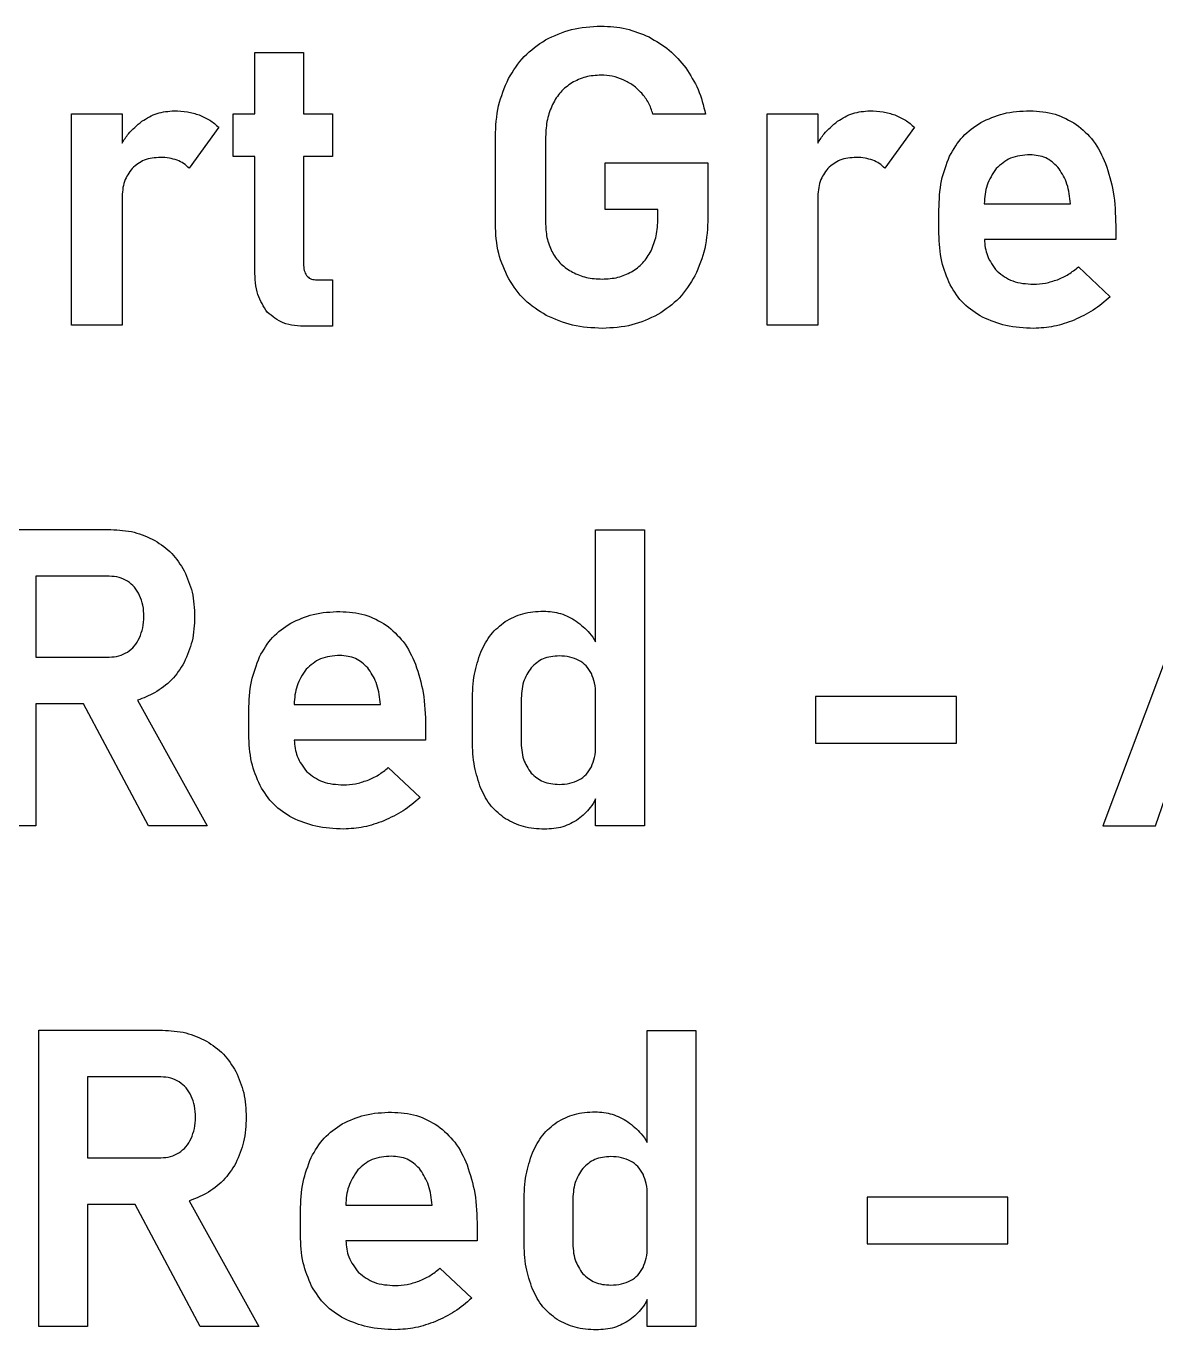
# Model space of a CAD drawing. Extents: x -56 to 56, y -81 to 81.
# Drawn here: x -30.53 to -14.32, y 36.91 to 55.62 of the extents above; entities that cross this region are included whole.
import ezdxf

# ---------------------------------------------------------------- set-up
doc = ezdxf.new("R2010")
doc.units = 0
doc.layers.get('0').update_dxf_attribs({"linetype": 'CONTINUOUS'})

msp = doc.modelspace()

# ---------------------------------------------------------------- linework, layer by layer
at = {"color": 7}
for points in [[(-27.247939, 52.116308), (-27.247939, 53.750251), (-27.560696, 53.750251), (-27.560696, 54.361149), (-27.247939, 54.361149), (-27.247939, 55.243889), (-26.549349, 55.243889), (-26.549349, 54.361149), (-26.134286, 54.361149), (-26.134286, 53.750251), (-26.549349, 53.750251), (-26.549349, 52.212769)], [(-29.153714, 53.145195), (-29.153714, 51.327108), (-29.881534, 51.327108), (-29.881534, 54.361149), (-29.153714, 54.361149), (-29.153714, 53.94068)], [(-20.779402, 54.358228), (-21.533527, 54.358228)], [(-19.168846, 53.145195), (-19.168846, 51.327108), (-19.896667, 51.327108), (-19.896667, 54.361149), (-19.168846, 54.361149), (-19.168846, 53.94068)], [(-27.765302, 54.168236), (-28.192057, 53.580717)], [(-17.780435, 54.168236), (-18.20719, 53.580717)], [(-23.79591, 52.779824), (-23.79591, 54.033777)], [(-23.073935, 54.033777), (-23.073935, 52.779824)], [(-21.463377, 52.990277), (-22.217502, 52.990277), (-22.217502, 53.659638), (-20.744326, 53.659638), (-20.744326, 52.873358)], [(-21.463377, 52.861666), (-21.463377, 52.990277)], [(-17.429678, 52.642444), (-17.429678, 52.984432)], [(-16.778483, 53.072122), (-15.541439, 53.072122), (-15.544363, 53.107196)], [(-14.89254, 52.759363), (-14.89254, 52.560602), (-16.77696, 52.560602)], [(-15.427446, 52.165999), (-14.971456, 51.736324)], [(-26.376891, 51.981852), (-26.134286, 51.981852), (-26.134286, 51.312491), (-26.508426, 51.312491)], [(-28.931943, 45.948757), (-27.933373, 44.142444), (-28.772268, 44.142444), (-29.704899, 45.896227), (-30.391594, 45.896227), (-30.391594, 44.142444), (-31.090184, 44.142444), (-31.090184, 48.395366), (-29.315938, 48.395366)], [(-22.356345, 46.786522), (-22.356345, 48.392443), (-21.657755, 48.392443), (-21.657755, 44.142444), (-22.356345, 44.142444)], [(-29.336399, 47.726006), (-30.391594, 47.726006), (-30.391594, 46.565587), (-29.336399, 46.565587)], [(-22.356345, 45.285325), (-22.356345, 46.033607)], [(-26.68297, 45.887458), (-25.445926, 45.887458), (-25.44885, 45.922535)], [(-24.124744, 45.36717), (-24.124744, 45.945917)], [(-23.426153, 45.940073), (-23.426153, 45.36717)], [(-27.334165, 45.45778), (-27.334165, 45.799769)], [(-24.797027, 45.574702), (-24.797027, 45.375939), (-26.681447, 45.375939)], [(-25.331931, 44.981335), (-24.875946, 44.551661)], [(-22.356345, 44.142444), (-22.356345, 44.532616)], [(-28.190972, 38.764093), (-27.192402, 36.95778), (-28.031294, 36.95778), (-28.963928, 38.711566), (-29.650622, 38.711566), (-29.650622, 36.95778), (-30.349213, 36.95778), (-30.349213, 41.210705), (-28.574966, 41.210705)], [(-21.615371, 39.601858), (-21.615371, 41.207784), (-20.916781, 41.207784), (-20.916781, 36.95778), (-21.615371, 36.95778)], [(-28.595427, 40.541345), (-29.650622, 40.541345), (-29.650622, 39.380926), (-28.595427, 39.380926)], [(-25.941998, 38.702797), (-24.704954, 38.702797), (-24.707878, 38.737872)], [(-23.38377, 38.182503), (-23.38377, 38.761256)], [(-22.685179, 38.755409), (-22.685179, 38.182503)], [(-21.615371, 38.100665), (-21.615371, 38.848946)], [(-26.593194, 38.273116), (-26.593194, 38.615105)], [(-24.056055, 38.390038), (-24.056055, 38.191272), (-25.940475, 38.191272)], [(-24.590959, 37.796677), (-24.134974, 37.366997)], [(-21.615371, 36.95778), (-21.615371, 37.347952)]]:
    msp.add_lwpolyline(points, dxfattribs=at)
for points in [[(-11.374745, 44.142444), (-12.970686, 48.392443), (-13.47928, 48.392443), (-15.075226, 44.142444), (-14.321098, 44.142444), (-14.041756, 44.949185), (-12.406035, 44.949185), (-12.12595, 44.142444), (-11.374745, 44.142444), (-11.374745, 44.142444)], [(-19.202461, 45.332093), (-17.179766, 45.332093), (-17.179766, 46.001453), (-19.202461, 46.001453), (-19.202461, 45.332093), (-19.202461, 45.332093)], [(-18.461489, 38.147434), (-16.438794, 38.147434), (-16.438794, 38.816792), (-18.461489, 38.816792), (-18.461489, 38.147434), (-18.461489, 38.147434)]]:
    msp.add_lwpolyline(points, close=True, dxfattribs=at)
for points in [[(-23.075395, 55.423651), (-22.95385, 55.481176), (-22.832305, 55.538702), (-22.704544, 55.571626)], [(-22.704544, 55.571626), (-22.567431, 55.606957), (-22.423158, 55.613956), (-22.278886, 55.620952)], [(-22.278886, 55.620952), (-22.15757, 55.614885), (-22.036254, 55.608817), (-21.919725, 55.581859)], [(-21.919725, 55.581859), (-21.807007, 55.555782), (-21.698768, 55.51018), (-21.590528, 55.464573)], [(-23.380117, 55.185794), (-23.291858, 55.277824), (-23.183626, 55.350739), (-23.075395, 55.423651)], [(-21.590528, 55.464573), (-21.489913, 55.406842), (-21.389298, 55.349107), (-21.301884, 55.275676)], [(-21.301884, 55.275676), (-21.213779, 55.201663), (-21.139085, 55.111702), (-21.064391, 55.021741)], [(-23.607378, 54.866826), (-23.538458, 54.97969), (-23.469538, 55.092553), (-23.380117, 55.185794)], [(-21.064391, 55.021741), (-20.999313, 54.921304), (-20.934235, 54.820866), (-20.887184, 54.71264)], [(-23.748777, 54.478802), (-23.717306, 54.611768), (-23.662342, 54.739299), (-23.607378, 54.866826)], [(-22.501764, 54.889111), (-22.569231, 54.870823), (-22.633051, 54.838867), (-22.696872, 54.806905)], [(-22.278886, 54.916514), (-22.354546, 54.912507), (-22.430206, 54.908499), (-22.501764, 54.889111)], [(-22.117758, 54.900075), (-22.170356, 54.910912), (-22.224621, 54.913735), (-22.278886, 54.916529)], [(-21.961744, 54.850748), (-22.013181, 54.869939), (-22.064619, 54.889113), (-22.117758, 54.900075)], [(-21.818518, 54.770002), (-21.86275, 54.801797), (-21.912247, 54.826271), (-21.961744, 54.850748)], [(-22.85727, 54.674639), (-22.904633, 54.62249), (-22.940324, 54.55978), (-22.976015, 54.49707)], [(-22.696872, 54.806905), (-22.754023, 54.766149), (-22.811174, 54.725396), (-22.85727, 54.674639)], [(-21.695752, 54.659294), (-21.7349, 54.698664), (-21.774048, 54.738031), (-21.818518, 54.770002)], [(-21.59893, 54.521183), (-21.625651, 54.570228), (-21.660702, 54.614762), (-21.695752, 54.659294)], [(-20.887184, 54.71264), (-20.838266, 54.600115), (-20.808834, 54.479172), (-20.779402, 54.358228)], [(-23.79591, 54.033777), (-23.789393, 54.184247), (-23.782879, 54.334716), (-23.748777, 54.478802)], [(-22.976014, 54.49707), (-23.00456, 54.425973), (-23.033106, 54.354872), (-23.049454, 54.281136)], [(-21.533527, 54.358228), (-21.55232, 54.414176), (-21.571112, 54.470124), (-21.59893, 54.521183)], [(-28.870188, 54.254463), (-28.798407, 54.298369), (-28.72663, 54.342271), (-28.648773, 54.367361)], [(-28.648773, 54.367361), (-28.571636, 54.392225), (-28.488536, 54.398606), (-28.405432, 54.404995)], [(-28.405432, 54.404995), (-28.341853, 54.40302), (-28.278274, 54.40079), (-28.216171, 54.390009)], [(-28.216171, 54.390009), (-28.158569, 54.380018), (-28.102238, 54.362549), (-28.045907, 54.345071)], [(-28.045907, 54.345077), (-27.994153, 54.322866), (-27.942399, 54.300629), (-27.895376, 54.270906)], [(-27.895376, 54.270906), (-27.848942, 54.241557), (-27.807122, 54.204897), (-27.765302, 54.168236)], [(-23.049454, 54.281136), (-23.067271, 54.200773), (-23.070604, 54.117275), (-23.073934, 54.033777)], [(-18.885319, 54.254463), (-18.81354, 54.298369), (-18.74176, 54.342271), (-18.663902, 54.367361)], [(-18.663902, 54.367361), (-18.586768, 54.392225), (-18.503667, 54.398606), (-18.420567, 54.404995)], [(-18.420567, 54.404995), (-18.356988, 54.40302), (-18.293408, 54.40079), (-18.231306, 54.390009)], [(-18.231306, 54.390009), (-18.173704, 54.380018), (-18.117373, 54.362549), (-18.061042, 54.345071)], [(-18.061042, 54.345077), (-18.009287, 54.322866), (-17.957532, 54.300629), (-17.910509, 54.270906)], [(-17.910509, 54.270906), (-17.864075, 54.241557), (-17.822255, 54.204897), (-17.780435, 54.168236)], [(-16.829007, 54.238385), (-16.722902, 54.286944), (-16.616798, 54.335504), (-16.505653, 54.363345)], [(-16.505653, 54.363345), (-16.38228, 54.394248), (-16.252697, 54.399622), (-16.123113, 54.404995)], [(-16.123113, 54.404995), (-16.0001, 54.398194), (-15.877087, 54.391392), (-15.762491, 54.356402)], [(-15.762491, 54.356402), (-15.656213, 54.323961), (-15.557174, 54.267288), (-15.458135, 54.210617)], [(-29.153714, 53.94068), (-29.125858, 53.987334), (-29.096041, 54.032355), (-29.061641, 54.073604)], [(-29.061641, 54.073604), (-29.005843, 54.140511), (-28.938017, 54.197486), (-28.870188, 54.254463)], [(-19.168846, 53.94068), (-19.140999, 53.987334), (-19.111173, 54.032355), (-19.076774, 54.073604)], [(-19.076774, 54.073604), (-19.020977, 54.140511), (-18.953148, 54.197486), (-18.885319, 54.254463)], [(-17.087691, 54.03378), (-17.013767, 54.113366), (-16.921387, 54.175876), (-16.829007, 54.238385)], [(-15.458135, 54.210617), (-15.370627, 54.136178), (-15.283118, 54.061742), (-15.214796, 53.97276)], [(-17.276223, 53.753175), (-17.219842, 53.852689), (-17.163461, 53.952206), (-17.087691, 54.03378)], [(-15.214796, 53.97276), (-15.140468, 53.875961), (-15.088847, 53.761955), (-15.037226, 53.647945)], [(-28.601275, 53.735635), (-28.682371, 53.730809), (-28.763471, 53.726011), (-28.834746, 53.696538)], [(-28.474856, 53.725771), (-28.516303, 53.73308), (-28.558789, 53.73435), (-28.601275, 53.735649)], [(-28.364513, 53.696174), (-28.401013, 53.707689), (-28.437513, 53.719175), (-28.474856, 53.725771)], [(-18.616404, 53.735635), (-18.697503, 53.730809), (-18.778602, 53.726011), (-18.849878, 53.696538)], [(-18.489985, 53.725771), (-18.531433, 53.73308), (-18.573919, 53.73435), (-18.616404, 53.735649)], [(-18.379645, 53.696174), (-18.416144, 53.707689), (-18.452644, 53.719175), (-18.489985, 53.725771)], [(-17.391314, 53.401687), (-17.365643, 53.521476), (-17.320934, 53.637325), (-17.276223, 53.753175)], [(-16.400792, 53.724309), (-16.476841, 53.691348), (-16.542583, 53.63384), (-16.608324, 53.576334)], [(-16.123113, 53.773636), (-16.21988, 53.767201), (-16.316646, 53.760795), (-16.400792, 53.724309)], [(-15.897312, 53.72979), (-15.965391, 53.76056), (-16.044252, 53.767097), (-16.123113, 53.773636)], [(-15.722665, 53.598257), (-15.777634, 53.649399), (-15.832602, 53.70054), (-15.897312, 53.72979)], [(-29.009027, 53.579255), (-29.051168, 53.519105), (-29.093307, 53.458952), (-29.117541, 53.392551)], [(-28.834746, 53.696538), (-28.897998, 53.670376), (-28.953511, 53.624823), (-29.009027, 53.579255)], [(-28.270248, 53.647581), (-28.299356, 53.667224), (-28.331936, 53.681696), (-28.364513, 53.696174)], [(-28.192057, 53.580717), (-28.217031, 53.604621), (-28.242009, 53.628531), (-28.270248, 53.647581)], [(-19.02416, 53.579255), (-19.066299, 53.519105), (-19.108439, 53.458952), (-19.132674, 53.392551)], [(-18.849878, 53.696538), (-18.913129, 53.670376), (-18.968644, 53.624823), (-19.02416, 53.579255)], [(-18.285379, 53.647581), (-18.314489, 53.667224), (-18.347067, 53.681696), (-18.379645, 53.696174)], [(-18.20719, 53.580717), (-18.232164, 53.604621), (-18.257141, 53.628531), (-18.285379, 53.647581)], [(-16.608324, 53.576334), (-16.65852, 53.499113), (-16.708717, 53.421894), (-16.737666, 53.337749)], [(-15.603552, 53.387801), (-15.632703, 53.461944), (-15.677685, 53.530101), (-15.722665, 53.598257)], [(-15.037226, 53.647945), (-14.995082, 53.513528), (-14.952937, 53.379109), (-14.928713, 53.241653)], [(-29.117541, 53.392551), (-29.145594, 53.315682), (-29.149655, 53.23044), (-29.153714, 53.145195)], [(-19.132674, 53.392551), (-19.160727, 53.315682), (-19.164787, 53.23044), (-19.168846, 53.145195)], [(-17.429678, 52.984432), (-17.425038, 53.125202), (-17.420396, 53.265974), (-17.391314, 53.401687)], [(-16.737666, 53.337749), (-16.766428, 53.254147), (-16.774216, 53.163708), (-16.778483, 53.072122)], [(-15.544362, 53.107196), (-15.556672, 53.203538), (-15.56898, 53.299878), (-15.603552, 53.387801)], [(-14.928713, 53.241653), (-14.900854, 53.083569), (-14.896696, 52.921466), (-14.89254, 52.759363)], [(-23.748045, 52.359646), (-23.782403, 52.495132), (-23.789156, 52.63748), (-23.79591, 52.779824)], [(-23.073935, 52.779824), (-23.07041, 52.704567), (-23.066885, 52.629307), (-23.048724, 52.557679)], [(-21.487856, 52.610657), (-21.469709, 52.692166), (-21.466542, 52.776917), (-21.463378, 52.861666)], [(-20.744326, 52.873358), (-20.750806, 52.72281), (-20.757288, 52.572258), (-20.791094, 52.427972)], [(-21.561298, 52.395454), (-21.532758, 52.466309), (-21.504217, 52.537167), (-21.487856, 52.610657)], [(-17.389488, 52.243825), (-17.419611, 52.372916), (-17.424645, 52.50768), (-17.429678, 52.642444)], [(-23.048724, 52.557679), (-23.031893, 52.491294), (-23.002494, 52.428028), (-22.973093, 52.364763)], [(-21.680042, 52.221538), (-21.632638, 52.272225), (-21.596968, 52.33384), (-21.561298, 52.395454)], [(-20.791094, 52.427972), (-20.82232, 52.294701), (-20.876858, 52.166775), (-20.931396, 52.03885)], [(-16.77696, 52.560602), (-16.771741, 52.479712), (-16.76236, 52.400354), (-16.734378, 52.327859)], [(-26.549349, 52.212769), (-26.548445, 52.179252), (-26.547542, 52.145736), (-26.538387, 52.114482)], [(-23.604455, 51.993545), (-23.660275, 52.113602), (-23.716095, 52.233656), (-23.748045, 52.359646)], [(-22.973094, 52.364763), (-22.935863, 52.3086), (-22.898632, 52.252438), (-22.851424, 52.206555)], [(-22.851424, 52.206555), (-22.803763, 52.160231), (-22.745933, 52.124388), (-22.688102, 52.088543)], [(-21.840441, 52.094388), (-21.783279, 52.133329), (-21.726118, 52.172273), (-21.680042, 52.221538)], [(-17.268915, 51.907317), (-17.315763, 52.017982), (-17.362612, 52.128647), (-17.389488, 52.243825)], [(-16.734378, 52.327859), (-16.703287, 52.24731), (-16.649228, 52.175234), (-16.59517, 52.103154)], [(-27.203364, 51.76738), (-27.2404, 51.876642), (-27.24417, 51.996474), (-27.247939, 52.116308)], [(-26.538387, 52.114482), (-26.531004, 52.089252), (-26.518253, 52.06552), (-26.505504, 52.041773)], [(-26.505503, 52.041773), (-26.488669, 52.024304), (-26.471834, 52.006834), (-26.45143, 51.996832)], [(-22.688102, 52.088543), (-22.622804, 52.059994), (-22.557505, 52.031447), (-22.489343, 52.015101)], [(-22.489343, 52.015101), (-22.415579, 51.997405), (-22.338463, 51.994019), (-22.261348, 51.990632)], [(-22.261348, 51.990621), (-22.185071, 51.99429), (-22.108794, 51.99793), (-22.036281, 52.016557)], [(-22.036281, 52.016557), (-21.96883, 52.033885), (-21.904635, 52.064128), (-21.840441, 52.094383)], [(-20.931396, 52.03885), (-20.999975, 51.925546), (-21.068555, 51.812242), (-21.157927, 51.718787)], [(-16.59517, 52.103154), (-16.523349, 52.049094), (-16.451528, 51.995032), (-16.371197, 51.963951)], [(-15.729971, 51.981852), (-15.675344, 52.005615), (-15.620717, 52.029359), (-15.570307, 52.060042)], [(-15.570307, 52.060042), (-15.519872, 52.090739), (-15.473659, 52.128368), (-15.427446, 52.165999)], [(-26.45143, 51.996832), (-26.429366, 51.986023), (-26.403129, 51.983935), (-26.376891, 51.981846)], [(-23.373904, 51.692842), (-23.463405, 51.780086), (-23.53393, 51.886817), (-23.604455, 51.993545)], [(-17.072346, 51.638402), (-17.149961, 51.715942), (-17.209438, 51.81163), (-17.268915, 51.907317)], [(-16.371197, 51.963951), (-16.278516, 51.928089), (-16.174507, 51.92282), (-16.070499, 51.917548)], [(-16.070499, 51.917548), (-16.012897, 51.92037), (-15.955295, 51.923136), (-15.899138, 51.933634)], [(-15.899138, 51.933634), (-15.841743, 51.944359), (-15.785857, 51.963107), (-15.729971, 51.981861)], [(-27.069635, 51.515638), (-27.121493, 51.59724), (-27.173352, 51.678839), (-27.203364, 51.76738)], [(-23.065166, 51.468871), (-23.174488, 51.536946), (-23.28381, 51.605023), (-23.373904, 51.692842)], [(-21.157927, 51.718787), (-21.246216, 51.626464), (-21.354797, 51.553515), (-21.463377, 51.480563)], [(-14.971456, 51.736324), (-15.050602, 51.668388), (-15.129748, 51.600451), (-15.216622, 51.544504)], [(-26.840183, 51.36328), (-26.923099, 51.397438), (-26.996367, 51.456538), (-27.069635, 51.515638)], [(-22.690296, 51.329662), (-22.818891, 51.360641), (-22.942029, 51.414755), (-23.065166, 51.468871)], [(-21.463377, 51.480563), (-21.585293, 51.423035), (-21.707208, 51.365507), (-21.835327, 51.332586)], [(-16.804163, 51.442565), (-16.899566, 51.501832), (-16.99497, 51.561098), (-17.072346, 51.638402)], [(-15.216622, 51.544504), (-15.302776, 51.489021), (-15.39653, 51.445333), (-15.490284, 51.401643)], [(-26.508426, 51.312491), (-26.623787, 51.317063), (-26.739148, 51.321664), (-26.840183, 51.36328)], [(-22.261348, 51.283262), (-22.406448, 51.289753), (-22.551549, 51.296244), (-22.690296, 51.329662)], [(-21.835327, 51.332586), (-21.972587, 51.297316), (-22.116967, 51.290289), (-22.261348, 51.283262)], [(-16.468751, 51.323086), (-16.583517, 51.349728), (-16.69384, 51.396145), (-16.804163, 51.442565)], [(-16.070499, 51.283262), (-16.205122, 51.288201), (-16.339744, 51.29314), (-16.468751, 51.323086)], [(-15.779295, 51.312858), (-15.874493, 51.293752), (-15.972496, 51.288503), (-16.070499, 51.283262)], [(-15.490284, 51.401643), (-15.585623, 51.367118), (-15.680963, 51.332594), (-15.779295, 51.312858)], [(-29.315938, 48.395366), (-29.201429, 48.389863), (-29.08692, 48.384388), (-28.977971, 48.356634)], [(-28.977971, 48.356634), (-28.87647, 48.330783), (-28.779795, 48.285619), (-28.683117, 48.240449)], [(-28.683117, 48.240449), (-28.597067, 48.183209), (-28.511017, 48.125968), (-28.440877, 48.053378)], [(-28.440877, 48.053378), (-28.370005, 47.980034), (-28.315375, 47.891018), (-28.260746, 47.802005)], [(-29.196462, 47.708104), (-29.241242, 47.720776), (-29.288822, 47.723401), (-29.336399, 47.725997)], [(-28.260746, 47.802005), (-28.217285, 47.701627), (-28.173825, 47.601252), (-28.148944, 47.496554)], [(-29.074793, 47.654395), (-29.114521, 47.675279), (-29.154247, 47.696158), (-29.196462, 47.708104)], [(-28.975044, 47.567801), (-29.003597, 47.600713), (-29.039196, 47.627555), (-29.074793, 47.654395)], [(-28.900876, 47.451248), (-28.923031, 47.492315), (-28.945182, 47.533378), (-28.975044, 47.567801)], [(-28.854849, 47.309485), (-28.865093, 47.357793), (-28.882986, 47.404521), (-28.900882, 47.451248)], [(-28.148944, 47.496554), (-28.122074, 47.383481), (-28.116874, 47.265371), (-28.111675, 47.147258)], [(-28.839496, 47.147258), (-28.841471, 47.201964), (-28.843645, 47.25667), (-28.854849, 47.309485)], [(-26.733494, 47.053724), (-26.627389, 47.102283), (-26.521285, 47.15084), (-26.410141, 47.178681)], [(-26.410141, 47.178681), (-26.286766, 47.209584), (-26.157182, 47.214958), (-26.027598, 47.220334)], [(-26.027598, 47.220334), (-25.904585, 47.213533), (-25.781572, 47.206731), (-25.666976, 47.171738)], [(-25.666976, 47.171738), (-25.560698, 47.139297), (-25.461659, 47.082627), (-25.36262, 47.025954)], [(-23.655608, 47.075647), (-23.5732, 47.11953), (-23.490793, 47.163416), (-23.403136, 47.188547)], [(-23.403136, 47.188547), (-23.307775, 47.215895), (-23.206201, 47.221034), (-23.104627, 47.226179)], [(-23.104627, 47.226179), (-23.020827, 47.220252), (-22.937028, 47.214326), (-22.858731, 47.190371)], [(-22.858731, 47.190371), (-22.780671, 47.166495), (-22.708081, 47.124726), (-22.635491, 47.082954)], [(-28.9038, 46.841806), (-28.885766, 46.888901), (-28.867727, 46.935995), (-28.85703, 46.984667)], [(-28.85703, 46.984667), (-28.845403, 47.037618), (-28.842439, 47.09244), (-28.839504, 47.147258)], [(-28.111675, 47.147258), (-28.116882, 47.028378), (-28.122089, 46.909497), (-28.149309, 46.79577)], [(-26.992178, 46.849116), (-26.918254, 46.928703), (-26.825874, 46.991212), (-26.733494, 47.053724)], [(-25.36262, 47.025954), (-25.275113, 46.951518), (-25.187605, 46.877079), (-25.119283, 46.7881)], [(-23.857655, 46.890769), (-23.800692, 46.960757), (-23.72815, 47.018201), (-23.655608, 47.075647)], [(-22.635491, 47.082954), (-22.567665, 47.028985), (-22.49984, 46.975015), (-22.444401, 46.910499)], [(-28.977968, 46.724156), (-28.948007, 46.75889), (-28.925904, 46.800348), (-28.9038, 46.841806)], [(-28.149309, 46.79577), (-28.174435, 46.690784), (-28.218323, 46.590186), (-28.26221, 46.48959)], [(-27.18071, 46.568511), (-27.124329, 46.668025), (-27.067948, 46.76754), (-26.992178, 46.849116)], [(-25.119283, 46.7881), (-25.044956, 46.6913), (-24.993335, 46.577291), (-24.941713, 46.463282)], [(-24.004903, 46.637198), (-23.961774, 46.726516), (-23.918644, 46.815834), (-23.857655, 46.890769)], [(-22.444401, 46.910499), (-22.411493, 46.872202), (-22.382949, 46.830187), (-22.356345, 46.786522)], [(-29.198655, 46.58348), (-29.156668, 46.595418), (-29.117194, 46.616305), (-29.077717, 46.63719)], [(-29.077717, 46.637198), (-29.042095, 46.66415), (-29.006475, 46.691111), (-28.977968, 46.724156)], [(-26.027598, 46.588972), (-26.124365, 46.582537), (-26.221132, 46.576131), (-26.305279, 46.539645)], [(-25.801797, 46.545126), (-25.869875, 46.575897), (-25.948737, 46.582436), (-26.027598, 46.588972)], [(-24.094782, 46.320421), (-24.074727, 46.427798), (-24.039815, 46.532499), (-24.004903, 46.637198)], [(-29.336399, 46.565587), (-29.289564, 46.568409), (-29.242726, 46.570949), (-29.198655, 46.58348)], [(-28.26221, 46.48959), (-28.317238, 46.400589), (-28.372268, 46.31159), (-28.443434, 46.238215)], [(-27.295802, 46.217026), (-27.270133, 46.336815), (-27.225421, 46.452662), (-27.18071, 46.568511)], [(-26.305279, 46.539645), (-26.381328, 46.506682), (-26.44707, 46.449176), (-26.512811, 46.39167)], [(-25.62715, 46.413593), (-25.682118, 46.464735), (-25.737087, 46.515879), (-25.801797, 46.545126)], [(-25.508041, 46.203138), (-25.537192, 46.27728), (-25.582171, 46.345437), (-25.62715, 46.413593)], [(-24.941713, 46.463282), (-24.899569, 46.328865), (-24.857424, 46.194448), (-24.8332, 46.056994)], [(-23.282928, 46.413593), (-23.324621, 46.347757), (-23.366314, 46.281923), (-23.390345, 46.21045)], [(-23.110473, 46.540743), (-23.174048, 46.512433), (-23.228488, 46.463013), (-23.282928, 46.413593)], [(-22.879557, 46.583124), (-22.960185, 46.577452), (-23.040812, 46.571751), (-23.110473, 46.540743)], [(-22.725372, 46.567046), (-22.775192, 46.579125), (-22.827375, 46.581129), (-22.879557, 46.583133)], [(-22.59603, 46.51882), (-22.63852, 46.53756), (-22.681009, 46.556296), (-22.725372, 46.567046)], [(-22.492995, 46.439899), (-22.52256, 46.470772), (-22.559295, 46.494794), (-22.59603, 46.51882)], [(-22.417729, 46.331749), (-22.440354, 46.370151), (-22.46298, 46.408556), (-22.492995, 46.439899)], [(-28.443434, 46.238215), (-28.513789, 46.165678), (-28.599915, 46.10841), (-28.68604, 46.051144)], [(-27.334165, 45.799769), (-27.329523, 45.940538), (-27.324883, 46.081311), (-27.295802, 46.217026)], [(-26.512811, 46.39167), (-26.563008, 46.314449), (-26.613204, 46.23723), (-26.642153, 46.153083)], [(-24.124744, 45.945917), (-24.121205, 46.071913), (-24.117663, 46.197908), (-24.094782, 46.320421)], [(-22.37169, 46.195831), (-22.38196, 46.242223), (-22.399844, 46.286986), (-22.417728, 46.331749)], [(-28.68604, 46.051144), (-28.767049, 46.013196), (-28.848061, 45.975246), (-28.931943, 45.948757)], [(-26.642153, 46.153083), (-26.670914, 46.069483), (-26.678703, 45.979045), (-26.68297, 45.887458)], [(-25.448849, 45.922535), (-25.46116, 46.018875), (-25.47347, 46.115214), (-25.508041, 46.203138)], [(-24.8332, 46.056994), (-24.805339, 45.898908), (-24.801183, 45.736805), (-24.797027, 45.574702)], [(-23.390345, 46.21045), (-23.418867, 46.12562), (-23.42251, 46.032845), (-23.426153, 45.940073)], [(-22.356345, 46.033607), (-22.35818, 46.08838), (-22.360028, 46.143154), (-22.37169, 46.195831)], [(-27.293975, 45.059164), (-27.324098, 45.188255), (-27.329132, 45.323019), (-27.334165, 45.45778)], [(-26.681447, 45.375939), (-26.676229, 45.295048), (-26.666848, 45.21569), (-26.638865, 45.143196)], [(-24.094419, 44.995221), (-24.117525, 45.116822), (-24.121134, 45.241996), (-24.124744, 45.36717)], [(-23.426153, 45.36717), (-23.422611, 45.275527), (-23.41907, 45.183881), (-23.390348, 45.100447)], [(-22.371692, 45.125291), (-22.360138, 45.177251), (-22.358242, 45.231288), (-22.356345, 45.285325)], [(-26.638865, 45.143196), (-26.607774, 45.062647), (-26.553715, 44.99057), (-26.499657, 44.918493)], [(-23.390348, 45.100447), (-23.366305, 45.030603), (-23.324617, 44.96651), (-23.282928, 44.902418)], [(-22.417729, 44.990107), (-22.399841, 45.034622), (-22.381957, 45.079137), (-22.371692, 45.125291)], [(-27.173402, 44.722653), (-27.220251, 44.833321), (-27.267099, 44.943986), (-27.293975, 45.059164)], [(-26.499657, 44.918493), (-26.427835, 44.864431), (-26.356013, 44.810368), (-26.275682, 44.779287)], [(-25.474791, 44.875378), (-25.424357, 44.906075), (-25.378144, 44.943707), (-25.331931, 44.981335)], [(-24.003441, 44.680272), (-24.038782, 44.784336), (-24.074123, 44.8884), (-24.094419, 44.995221)], [(-22.492995, 44.881957), (-22.46298, 44.9133), (-22.440354, 44.951702), (-22.417729, 44.990107)], [(-26.976833, 44.453741), (-27.054448, 44.531281), (-27.113925, 44.626969), (-27.173402, 44.722653)], [(-26.275682, 44.779287), (-26.183, 44.743425), (-26.078992, 44.738156), (-25.974984, 44.732884)], [(-25.974984, 44.732884), (-25.917383, 44.735706), (-25.859782, 44.738472), (-25.803625, 44.748971)], [(-25.803625, 44.748971), (-25.74623, 44.759695), (-25.690344, 44.778443), (-25.634458, 44.797197)], [(-25.634458, 44.797188), (-25.57983, 44.820951), (-25.525202, 44.844698), (-25.474791, 44.875378)], [(-23.282928, 44.902418), (-23.228289, 44.854711), (-23.17365, 44.807004), (-23.110475, 44.779654)], [(-23.110475, 44.779654), (-23.040487, 44.749354), (-22.960022, 44.744043), (-22.879557, 44.738732)], [(-22.879557, 44.738732), (-22.827375, 44.740707), (-22.775192, 44.742739), (-22.725372, 44.754818)], [(-22.725372, 44.754818), (-22.681009, 44.765571), (-22.63852, 44.784308), (-22.59603, 44.803047)], [(-22.59603, 44.803036), (-22.559295, 44.827053), (-22.52256, 44.851084), (-22.492995, 44.881957)], [(-24.875946, 44.551661), (-24.95509, 44.483724), (-25.034235, 44.415785), (-25.121109, 44.35984)], [(-23.854367, 44.428166), (-23.915927, 44.502466), (-23.959684, 44.591369), (-24.003441, 44.680272)], [(-22.356345, 44.532616), (-22.378824, 44.487777), (-22.403409, 44.444557), (-22.433438, 44.405512)], [(-26.70865, 44.257901), (-26.804053, 44.317168), (-26.899457, 44.376437), (-26.976833, 44.453741)], [(-25.121109, 44.35984), (-25.207263, 44.304358), (-25.301018, 44.26067), (-25.394773, 44.216982)], [(-23.649761, 44.244747), (-23.723187, 44.301603), (-23.796612, 44.358457), (-23.854367, 44.428166)], [(-22.433438, 44.405512), (-22.481679, 44.342791), (-22.54397, 44.290845), (-22.60626, 44.238902)], [(-26.373238, 44.138425), (-26.488005, 44.165067), (-26.598327, 44.211481), (-26.70865, 44.257901)], [(-25.394773, 44.216982), (-25.490113, 44.182455), (-25.585452, 44.14793), (-25.683784, 44.128195)], [(-23.393636, 44.132944), (-23.482393, 44.157836), (-23.566077, 44.201293), (-23.649761, 44.244747)], [(-22.60626, 44.238902), (-22.678142, 44.197144), (-22.750024, 44.155387), (-22.82731, 44.131483)], [(-25.974984, 44.098598), (-26.109607, 44.103537), (-26.24423, 44.108476), (-26.373238, 44.138425)], [(-25.683784, 44.128195), (-25.778981, 44.109088), (-25.876982, 44.103839), (-25.974984, 44.098598)], [(-23.090012, 44.095677), (-23.193246, 44.100672), (-23.296481, 44.105696), (-23.393636, 44.132944)], [(-22.82731, 44.131483), (-22.910685, 44.105687), (-23.000348, 44.100686), (-23.090012, 44.095677)], [(-28.574966, 41.210705), (-28.460457, 41.205202), (-28.345951, 41.199727), (-28.236999, 41.171973)], [(-28.236999, 41.171973), (-28.135498, 41.146122), (-28.038822, 41.100955), (-27.942145, 41.055785)], [(-27.942145, 41.055785), (-27.856095, 40.998548), (-27.770045, 40.941307), (-27.699904, 40.86872)], [(-27.699904, 40.86872), (-27.629032, 40.795373), (-27.574403, 40.706357), (-27.519774, 40.617339)], [(-27.519774, 40.617339), (-27.476313, 40.516964), (-27.432851, 40.416591), (-27.40797, 40.311893)], [(-28.45549, 40.523441), (-28.50027, 40.536113), (-28.54785, 40.538737), (-28.595427, 40.541334)], [(-28.333824, 40.469731), (-28.37355, 40.490615), (-28.413275, 40.511494), (-28.45549, 40.523441)], [(-28.234076, 40.383137), (-28.262628, 40.41605), (-28.298225, 40.442889), (-28.333824, 40.469731)], [(-28.159907, 40.266582), (-28.182061, 40.307648), (-28.204215, 40.348714), (-28.234076, 40.383137)], [(-28.113868, 40.124819), (-28.124118, 40.17313), (-28.142011, 40.219857), (-28.159906, 40.266582)], [(-27.40797, 40.311893), (-27.3811, 40.19882), (-27.375901, 40.080707), (-27.370703, 39.962595)], [(-28.098523, 39.962595), (-28.100584, 40.017301), (-28.102664, 40.072007), (-28.113868, 40.124819)], [(-22.66216, 40.003884), (-22.5668, 40.031231), (-22.465226, 40.03637), (-22.363653, 40.041515)], [(-22.363653, 40.041515), (-22.279853, 40.035589), (-22.196054, 40.029662), (-22.117758, 40.00571)], [(-28.116062, 39.800006), (-28.104425, 39.852957), (-28.101473, 39.907776), (-28.098524, 39.962595)], [(-27.370703, 39.962595), (-27.37591, 39.843714), (-27.38112, 39.724837), (-27.408337, 39.611109)], [(-26.251206, 39.664452), (-26.177282, 39.744039), (-26.084902, 39.806551), (-25.992522, 39.869063)], [(-25.992522, 39.869063), (-25.886418, 39.91762), (-25.780313, 39.966179), (-25.669169, 39.994017)], [(-25.669169, 39.994017), (-25.545795, 40.024921), (-25.416211, 40.030297), (-25.286627, 40.03567)], [(-25.286627, 40.03567), (-25.163613, 40.028869), (-25.0406, 40.022067), (-24.926004, 39.987075)], [(-24.926004, 39.987075), (-24.819726, 39.954636), (-24.720687, 39.897963), (-24.621649, 39.841293)], [(-23.116684, 39.706105), (-23.05972, 39.776094), (-22.987177, 39.83354), (-22.914633, 39.890984)], [(-22.914633, 39.890984), (-22.832226, 39.934869), (-22.749818, 39.978752), (-22.66216, 40.003884)], [(-22.117758, 40.00571), (-22.039697, 39.981834), (-21.967107, 39.940065), (-21.894517, 39.898287)], [(-21.894517, 39.898287), (-21.826692, 39.844321), (-21.758868, 39.790352), (-21.703429, 39.725836)], [(-28.16283, 39.657148), (-28.144793, 39.70424), (-28.126758, 39.751334), (-28.116062, 39.800006)], [(-24.621649, 39.841293), (-24.534142, 39.766854), (-24.446636, 39.692415), (-24.378314, 39.603436)], [(-23.263929, 39.452537), (-23.2208, 39.541852), (-23.177672, 39.63117), (-23.116684, 39.706105)], [(-21.703429, 39.725836), (-21.670521, 39.687538), (-21.641976, 39.645524), (-21.615371, 39.601858)], [(-28.336745, 39.452537), (-28.301126, 39.479489), (-28.265507, 39.50645), (-28.236999, 39.539498)], [(-28.236999, 39.539498), (-28.207039, 39.574229), (-28.184934, 39.615687), (-28.16283, 39.657148)], [(-27.408337, 39.611109), (-27.433464, 39.50612), (-27.47735, 39.405522), (-27.521236, 39.304927)], [(-26.439738, 39.383847), (-26.383357, 39.483362), (-26.326976, 39.582876), (-26.251206, 39.664452)], [(-24.378314, 39.603436), (-24.303986, 39.506636), (-24.252364, 39.392627), (-24.200742, 39.278621)], [(-28.595427, 39.380926), (-28.548592, 39.383748), (-28.501755, 39.386288), (-28.457683, 39.398819)], [(-28.457683, 39.398819), (-28.415697, 39.410757), (-28.376222, 39.431647), (-28.336745, 39.452532)], [(-27.521236, 39.304927), (-27.576266, 39.215928), (-27.631296, 39.126926), (-27.702462, 39.053551)], [(-26.554832, 39.032362), (-26.529161, 39.152151), (-26.48445, 39.268001), (-26.439738, 39.383847)], [(-25.564308, 39.354984), (-25.640357, 39.322021), (-25.706098, 39.264515), (-25.771839, 39.207007)], [(-25.286627, 39.404308), (-25.383393, 39.397874), (-25.480161, 39.391467), (-25.564308, 39.354984)], [(-25.060828, 39.360465), (-25.128906, 39.391233), (-25.207766, 39.397772), (-25.286627, 39.404308)], [(-24.886179, 39.228927), (-24.941148, 39.280071), (-24.996116, 39.331216), (-25.060828, 39.360465)], [(-23.35381, 39.135763), (-23.333755, 39.243137), (-23.298842, 39.347838), (-23.263929, 39.452537)], [(-22.369499, 39.356082), (-22.433074, 39.32777), (-22.487514, 39.27835), (-22.541954, 39.228927)], [(-22.138584, 39.398463), (-22.219211, 39.392791), (-22.299839, 39.38709), (-22.369499, 39.356082)], [(-21.984398, 39.382385), (-22.034218, 39.394464), (-22.086401, 39.396468), (-22.138584, 39.398472)], [(-21.855056, 39.334156), (-21.897546, 39.352896), (-21.940035, 39.371633), (-21.984398, 39.382385)], [(-21.752021, 39.255241), (-21.781586, 39.286114), (-21.818321, 39.310134), (-21.855056, 39.334156)], [(-25.771839, 39.207007), (-25.822035, 39.129788), (-25.87223, 39.052563), (-25.901179, 38.968419)], [(-24.767067, 39.018477), (-24.796219, 39.092616), (-24.841199, 39.160773), (-24.886179, 39.228927)], [(-24.200742, 39.278621), (-24.158596, 39.144201), (-24.11645, 39.009784), (-24.092226, 38.872331)], [(-23.38377, 38.761256), (-23.380231, 38.887252), (-23.376692, 39.01325), (-23.35381, 39.135763)], [(-22.541954, 39.228927), (-22.583648, 39.163093), (-22.625342, 39.097259), (-22.649374, 39.025786)], [(-21.676755, 39.147088), (-21.699381, 39.185493), (-21.722005, 39.223898), (-21.752021, 39.255241)], [(-21.630716, 39.01117), (-21.640986, 39.057562), (-21.65887, 39.102325), (-21.676755, 39.147088)], [(-27.702462, 39.053551), (-27.772817, 38.981014), (-27.858942, 38.923746), (-27.945068, 38.86648)], [(-26.593194, 38.615105), (-26.588554, 38.755877), (-26.583914, 38.896647), (-26.554832, 39.032362)], [(-25.901179, 38.968419), (-25.92994, 38.884816), (-25.93773, 38.794381), (-25.941998, 38.702797)], [(-24.707877, 38.737872), (-24.720188, 38.834211), (-24.732496, 38.930553), (-24.767067, 39.018477)], [(-22.649374, 39.025786), (-22.677896, 38.940956), (-22.681538, 38.848184), (-22.685179, 38.755409)], [(-21.615371, 38.848946), (-21.617206, 38.903719), (-21.619054, 38.958493), (-21.630716, 39.01117)], [(-27.945068, 38.86648), (-28.026079, 38.828533), (-28.10709, 38.790582), (-28.190972, 38.764093)], [(-24.092226, 38.872331), (-24.064365, 38.714247), (-24.060211, 38.552141), (-24.056055, 38.390038)], [(-26.553001, 37.8745), (-26.583124, 38.003594), (-26.588159, 38.138355), (-26.593194, 38.273116)], [(-25.940475, 38.191272), (-25.935257, 38.110384), (-25.925876, 38.031029), (-25.897894, 37.958535)], [(-23.353443, 37.810557), (-23.376549, 37.932158), (-23.380158, 38.057332), (-23.38377, 38.182503)], [(-22.685179, 38.182503), (-22.681635, 38.09086), (-22.678093, 37.99922), (-22.649371, 37.915786)], [(-21.630716, 37.940628), (-21.619159, 37.992588), (-21.617265, 38.046627), (-21.615372, 38.100665)], [(-26.43243, 37.537992), (-26.479278, 37.648657), (-26.526125, 37.759322), (-26.553001, 37.8745)], [(-25.897894, 37.958535), (-25.866802, 37.877986), (-25.812744, 37.805909), (-25.758686, 37.733829)], [(-24.73382, 37.690717), (-24.683386, 37.721414), (-24.637173, 37.759046), (-24.590959, 37.796677)], [(-23.262467, 37.495606), (-23.297807, 37.599669), (-23.333146, 37.703736), (-23.353443, 37.810557)], [(-22.649371, 37.915786), (-22.625329, 37.845939), (-22.583641, 37.781847), (-22.541954, 37.717754)], [(-21.752023, 37.697293), (-21.722008, 37.728639), (-21.699381, 37.767041), (-21.676755, 37.805446)], [(-21.676755, 37.805446), (-21.658868, 37.849961), (-21.640981, 37.894473), (-21.630716, 37.940628)], [(-25.758686, 37.733829), (-25.686864, 37.679767), (-25.615043, 37.625704), (-25.534713, 37.59462)], [(-25.062654, 37.564307), (-25.005259, 37.575031), (-24.949372, 37.593779), (-24.893486, 37.612536)], [(-24.893486, 37.612527), (-24.838858, 37.63629), (-24.784231, 37.660037), (-24.73382, 37.690717)], [(-22.541954, 37.717754), (-22.487315, 37.670047), (-22.432675, 37.622337), (-22.369499, 37.594987)], [(-21.984398, 37.570152), (-21.940035, 37.580904), (-21.897546, 37.599641), (-21.855056, 37.618378)], [(-21.855056, 37.618372), (-21.818322, 37.642389), (-21.781588, 37.666421), (-21.752023, 37.697293)], [(-26.235859, 37.26908), (-26.313474, 37.34662), (-26.372952, 37.442305), (-26.43243, 37.537992)], [(-25.534713, 37.59462), (-25.442031, 37.558761), (-25.338021, 37.553489), (-25.234012, 37.54822)], [(-25.234012, 37.54822), (-25.176411, 37.551042), (-25.11881, 37.553808), (-25.062654, 37.564307)], [(-23.113394, 37.243502), (-23.174953, 37.317803), (-23.21871, 37.406703), (-23.262467, 37.495606)], [(-22.369499, 37.594987), (-22.299511, 37.564691), (-22.219047, 37.559379), (-22.138584, 37.554065)], [(-22.138584, 37.554065), (-22.086401, 37.556041), (-22.034218, 37.558073), (-21.984398, 37.570152)], [(-25.967679, 37.073237), (-26.063081, 37.132507), (-26.158483, 37.191776), (-26.235859, 37.26908)], [(-24.134974, 37.366997), (-24.21412, 37.29906), (-24.293266, 37.231124), (-24.38014, 37.175176)], [(-22.908787, 37.060086), (-22.982213, 37.116939), (-23.055638, 37.173793), (-23.113394, 37.243502)], [(-21.615371, 37.347952), (-21.63785, 37.303113), (-21.662436, 37.259891), (-21.692466, 37.220848)], [(-25.632267, 36.953761), (-25.747033, 36.980403), (-25.857356, 37.026817), (-25.967679, 37.073237)], [(-24.38014, 37.175176), (-24.466293, 37.119694), (-24.560047, 37.076006), (-24.653802, 37.032315)], [(-22.652659, 36.948283), (-22.741418, 36.973175), (-22.825103, 37.016632), (-22.908787, 37.060086)], [(-21.865287, 37.054241), (-21.937168, 37.012483), (-22.009049, 36.970723), (-22.086334, 36.946819)], [(-21.692466, 37.220848), (-21.740708, 37.158127), (-21.802997, 37.106184), (-21.865287, 37.054241)], [(-25.234012, 36.913937), (-25.368636, 36.918876), (-25.503259, 36.923815), (-25.632267, 36.953761)], [(-24.942813, 36.943528), (-25.038009, 36.924422), (-25.136011, 36.919172), (-25.234012, 36.913937)], [(-24.653802, 37.032315), (-24.749141, 36.997791), (-24.84448, 36.963264), (-24.942813, 36.943528)], [(-22.349038, 36.911013), (-22.452272, 36.916009), (-22.555505, 36.921032), (-22.652659, 36.948283)], [(-22.086334, 36.946819), (-22.169709, 36.921024), (-22.259374, 36.916023), (-22.349038, 36.911013)]]:
    msp.add_open_spline(points, degree=3, dxfattribs=at)

doc.saveas('drawing.dxf')
